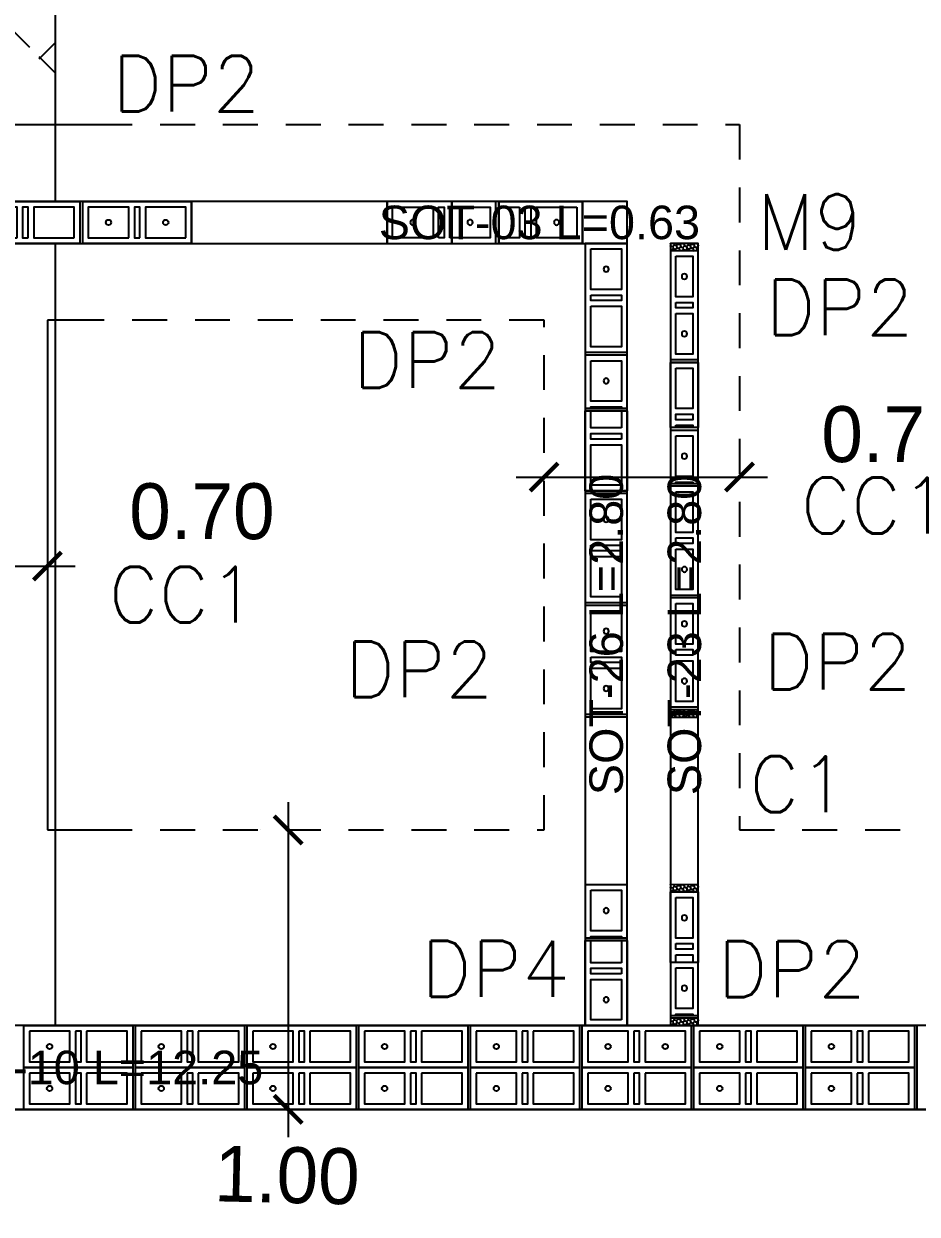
# Model space of a CAD drawing. Header units: metres. Extents: x -33.7 to 12.8, y -17.6 to 9.1.
# Drawn here: x -4.773 to -1.573, y -4.139 to 0.122 of the extents above; entities that cross this region are included whole.
import ezdxf
from ezdxf.enums import TextEntityAlignment as Align
from ezdxf.xclip import XClip

# ---------------------------------------------------------------- set-up
doc = ezdxf.new("R2010")
doc.units = ezdxf.units.M
doc.header["$XCLIPFRAME"] = 2
doc.linetypes.add('HIDDEN', pattern=[0.375, 0.25, -0.125])
for name, color, linetype in [('BLOCK251', 1, 'Continuous'), ('BLOKS 008', 8, 'Continuous'), ('CIMIENTO 004', 4, 'Continuous'), ('COTAS', 1, 'Continuous'), ('CUANT-MUROS-TEXTO', 7, 'Continuous'), ('hatch', 8, 'Continuous'), ('S-contrapiso 001', 1, 'Continuous'), ('S-cotas 001', 1, 'Continuous'), ('S-text 003', 3, 'Continuous'), ('SOT Muro de 10cm', 3, 'Continuous'), ('SOT Muro de 15cm', 1, 'Continuous'), ('SOT Muro de 15cm - Vano puerta', 2, 'Continuous'), ('SOT Muro de contencion de 30cm', 6, 'Continuous'), ('TEX5', 4, 'Continuous'), ('ZAPATA', 6, 'Continuous')]:
    doc.layers.add(name, color=color, linetype=linetype)
doc.styles.add('ROMANS', font='romans')
doc.styles.add('ROTULOS', font='GOTHIC.TTF')
doc.styles.get("Standard").update_dxf_attribs({"font": 'arial.ttf'})
doc.dimstyles.new('DIM_100_2', dxfattribs={"dimtxt": 0.2, "dimasz": 0.1, "dimexe": 0.1, "dimexo": 0.1, "dimgap": 0.15, "dimtad": 1, "dimtxsty": 'ROTULOS', "dimblk": 'ARCHTICK', "dimcen": 0.1, "dimdle": 0.1, "dimclrd": 256, "dimclre": 256, "dimclrt": 1, "dimaunit": 1, "dimadec": 3, "dimazin": 3, "dimtfac": 1, "dimtix": 1, "dimtmove": 2, "dimatfit": 0, "dimldrblk": 'FLECHA', "dimfxl": 0.25, "dimtvp": 1, "dimlwd": -1, "dimlwe": -1})

# ---------------------------------------------------------------- blocks, each defined once
blk = doc.blocks.new('*U122')
for points in [[(-0.075, 0.4), (0.075, 0.4), (0.075, 0.01), (-0.075, 0.01)], [(0.055, 0.38), (-0.055, 0.38), (-0.055, 0.235), (0.055, 0.235)], [(0.055, 0.215), (-0.055, 0.215), (-0.055, 0.195), (0.055, 0.195)], [(0.055, 0.175), (-0.055, 0.175), (-0.055, 0.03), (0.055, 0.03)]]:
    blk.add_lwpolyline(points, close=True)
at = {"color": 251}
blk.add_lwpolyline([(-0.075, 0), (0.075, 0)], dxfattribs=at)
at = {"color": 3}
blk.add_circle((0, 0.3075), 0.00953, dxfattribs=at)
blk = doc.blocks.new('*U123')
for points in [[(-0.075, 0.4), (0.075, 0.4), (0.075, 0.01), (-0.075, 0.01)], [(0.055, 0.38), (-0.055, 0.38), (-0.055, 0.235), (0.055, 0.235)], [(0.055, 0.215), (-0.055, 0.215), (-0.055, 0.195), (0.055, 0.195)], [(0.055, 0.175), (-0.055, 0.175), (-0.055, 0.03), (0.055, 0.03)]]:
    blk.add_lwpolyline(points, close=True)
at = {"color": 251}
blk.add_lwpolyline([(-0.075, 0), (0.075, 0)], dxfattribs=at)
at = {"color": 3}
blk.add_circle((0, 0.3075), 0.00953, dxfattribs=at)
blk = doc.blocks.new('*U124')
for points in [[(-0.075, 0.4), (0.075, 0.4), (0.075, 0.01), (-0.075, 0.01)], [(0.055, 0.38), (-0.055, 0.38), (-0.055, 0.235), (0.055, 0.235)], [(0.055, 0.215), (-0.055, 0.215), (-0.055, 0.195), (0.055, 0.195)], [(0.055, 0.175), (-0.055, 0.175), (-0.055, 0.03), (0.055, 0.03)]]:
    blk.add_lwpolyline(points, close=True)
at = {"color": 251}
blk.add_lwpolyline([(-0.075, 0), (0.075, 0)], dxfattribs=at)
at = {"color": 3}
blk.add_circle((0, 0.3075), 0.00953, dxfattribs=at)
blk = doc.blocks.new('*U125')
for points in [[(-0.075, 0.4), (0.075, 0.4), (0.075, 0.01), (-0.075, 0.01)], [(0.055, 0.38), (-0.055, 0.38), (-0.055, 0.235), (0.055, 0.235)], [(0.055, 0.215), (-0.055, 0.215), (-0.055, 0.195), (0.055, 0.195)], [(0.055, 0.175), (-0.055, 0.175), (-0.055, 0.03), (0.055, 0.03)]]:
    blk.add_lwpolyline(points, close=True)
at = {"color": 251}
blk.add_lwpolyline([(-0.075, 0), (0.075, 0)], dxfattribs=at)
at = {"color": 3}
blk.add_circle((0, 0.3075), 0.00953, dxfattribs=at)
blk = doc.blocks.new('*U126')
for points in [[(-0.075, 0.4), (0.075, 0.4), (0.075, 0.01), (-0.075, 0.01)], [(0.055, 0.38), (-0.055, 0.38), (-0.055, 0.235), (0.055, 0.235)], [(0.055, 0.215), (-0.055, 0.215), (-0.055, 0.195), (0.055, 0.195)], [(0.055, 0.175), (-0.055, 0.175), (-0.055, 0.03), (0.055, 0.03)]]:
    blk.add_lwpolyline(points, close=True)
at = {"color": 251}
blk.add_lwpolyline([(-0.075, 0), (0.075, 0)], dxfattribs=at)
at = {"color": 3}
blk.add_circle((0, 0.3075), 0.00953, dxfattribs=at)
blk = doc.blocks.new('*U127')
for points in [[(-0.075, 0.4), (0.075, 0.4), (0.075, 0.01), (-0.075, 0.01)], [(0.055, 0.38), (-0.055, 0.38), (-0.055, 0.235), (0.055, 0.235)], [(0.055, 0.215), (-0.055, 0.215), (-0.055, 0.195), (0.055, 0.195)], [(0.055, 0.175), (-0.055, 0.175), (-0.055, 0.03), (0.055, 0.03)]]:
    blk.add_lwpolyline(points, close=True)
at = {"color": 251}
blk.add_lwpolyline([(-0.075, 0), (0.075, 0)], dxfattribs=at)
at = {"color": 3}
blk.add_circle((0, 0.3075), 0.00953, dxfattribs=at)
blk = doc.blocks.new('*U128')
for points in [[(-0.075, 0.4), (0.075, 0.4), (0.075, 0.01), (-0.075, 0.01)], [(0.055, 0.38), (-0.055, 0.38), (-0.055, 0.235), (0.055, 0.235)], [(0.055, 0.215), (-0.055, 0.215), (-0.055, 0.195), (0.055, 0.195)], [(0.055, 0.175), (-0.055, 0.175), (-0.055, 0.03), (0.055, 0.03)]]:
    blk.add_lwpolyline(points, close=True)
at = {"color": 251}
blk.add_lwpolyline([(-0.075, 0), (0.075, 0)], dxfattribs=at)
at = {"color": 3}
blk.add_circle((0, 0.3075), 0.00953, dxfattribs=at)
blk = doc.blocks.new('*U129')
for points in [[(-0.075, 0.4), (0.075, 0.4), (0.075, 0.01), (-0.075, 0.01)], [(0.055, 0.38), (-0.055, 0.38), (-0.055, 0.235), (0.055, 0.235)], [(0.055, 0.215), (-0.055, 0.215), (-0.055, 0.195), (0.055, 0.195)], [(0.055, 0.175), (-0.055, 0.175), (-0.055, 0.03), (0.055, 0.03)]]:
    blk.add_lwpolyline(points, close=True)
at = {"color": 251}
blk.add_lwpolyline([(-0.075, 0), (0.075, 0)], dxfattribs=at)
at = {"color": 3}
blk.add_circle((0, 0.3075), 0.00953, dxfattribs=at)
blk = doc.blocks.new('*U153')
for points in [[(-0.075, 0.4), (0.075, 0.4), (0.075, 0.01), (-0.075, 0.01)], [(0.055, 0.38), (-0.055, 0.38), (-0.055, 0.235), (0.055, 0.235)], [(0.055, 0.215), (-0.055, 0.215), (-0.055, 0.195), (0.055, 0.195)], [(0.055, 0.175), (-0.055, 0.175), (-0.055, 0.03), (0.055, 0.03)]]:
    blk.add_lwpolyline(points, close=True)
at = {"color": 251}
blk.add_lwpolyline([(-0.075, 0), (0.075, 0)], dxfattribs=at)
at = {"color": 3}
for centre in [(0, 0.3075), (0, 0.1025)]:
    blk.add_circle(centre, 0.00953, dxfattribs=at)
blk = doc.blocks.new('*U146')
for points in [[(-0.075, 0.4), (0.075, 0.4), (0.075, 0.01), (-0.075, 0.01)], [(0.055, 0.38), (-0.055, 0.38), (-0.055, 0.235), (0.055, 0.235)], [(0.055, 0.215), (-0.055, 0.215), (-0.055, 0.195), (0.055, 0.195)], [(0.055, 0.175), (-0.055, 0.175), (-0.055, 0.03), (0.055, 0.03)]]:
    blk.add_lwpolyline(points, close=True)
at = {"color": 251}
blk.add_lwpolyline([(-0.075, 0), (0.075, 0)], dxfattribs=at)
at = {"color": 3}
for centre in [(0, 0.3075), (0, 0.1025)]:
    blk.add_circle(centre, 0.00953, dxfattribs=at)
blk = doc.blocks.new('*U147')
for points in [[(-0.075, 0.4), (0.075, 0.4), (0.075, 0.01), (-0.075, 0.01)], [(0.055, 0.38), (-0.055, 0.38), (-0.055, 0.235), (0.055, 0.235)], [(0.055, 0.215), (-0.055, 0.215), (-0.055, 0.195), (0.055, 0.195)], [(0.055, 0.175), (-0.055, 0.175), (-0.055, 0.03), (0.055, 0.03)]]:
    blk.add_lwpolyline(points, close=True)
at = {"color": 251}
blk.add_lwpolyline([(-0.075, 0), (0.075, 0)], dxfattribs=at)
at = {"color": 3}
blk.add_circle((0, 0.3075), 0.00953, dxfattribs=at)
blk = doc.blocks.new('*U148')
for points in [[(-0.075, 0.4), (0.075, 0.4), (0.075, 0.21), (-0.075, 0.21)], [(0.055, 0.38), (-0.055, 0.38), (-0.055, 0.235), (0.055, 0.235)]]:
    blk.add_lwpolyline(points, close=True)
blk.add_lwpolyline([(0.055, 0.21), (0.055, 0.215), (-0.055, 0.215), (-0.055, 0.21)])
at = {"color": 251}
blk.add_lwpolyline([(-0.075, 0.2), (0.075, 0.2)], dxfattribs=at)
at = {"color": 3}
blk.add_circle((0, 0.3075), 0.00953, dxfattribs=at)
blk = doc.blocks.new('*U149')
for points in [[(-0.075, 0.4), (0.075, 0.4), (0.075, 0.01), (-0.075, 0.01)], [(0.055, 0.38), (-0.055, 0.38), (-0.055, 0.235), (0.055, 0.235)], [(0.055, 0.215), (-0.055, 0.215), (-0.055, 0.195), (0.055, 0.195)], [(0.055, 0.175), (-0.055, 0.175), (-0.055, 0.03), (0.055, 0.03)]]:
    blk.add_lwpolyline(points, close=True)
at = {"color": 251}
blk.add_lwpolyline([(-0.075, 0), (0.075, 0)], dxfattribs=at)
at = {"color": 3}
blk.add_circle((0, 0.3075), 0.00953, dxfattribs=at)
blk = doc.blocks.new('*U150')
for points in [[(-0.075, 0.4), (0.075, 0.4), (0.075, 0.01), (-0.075, 0.01)], [(0.055, 0.38), (-0.055, 0.38), (-0.055, 0.235), (0.055, 0.235)], [(0.055, 0.215), (-0.055, 0.215), (-0.055, 0.195), (0.055, 0.195)], [(0.055, 0.175), (-0.055, 0.175), (-0.055, 0.03), (0.055, 0.03)]]:
    blk.add_lwpolyline(points, close=True)
blk = doc.blocks.new('*U151')
for points in [[(-0.075, 0.4), (0.075, 0.4), (0.075, 0.21), (-0.075, 0.21)], [(0.055, 0.38), (-0.055, 0.38), (-0.055, 0.235), (0.055, 0.235)]]:
    blk.add_lwpolyline(points, close=True)
blk.add_lwpolyline([(0.055, 0.21), (0.055, 0.215), (-0.055, 0.215), (-0.055, 0.21)])
at = {"color": 251}
blk.add_lwpolyline([(-0.075, 0.2), (0.075, 0.2)], dxfattribs=at)
at = {"color": 3}
blk.add_circle((0, 0.3075), 0.00953, dxfattribs=at)
blk = doc.blocks.new('*U152')
for points in [[(-0.075, 0.4), (0.075, 0.4), (0.075, 0.01), (-0.075, 0.01)], [(0.055, 0.38), (-0.055, 0.38), (-0.055, 0.235), (0.055, 0.235)], [(0.055, 0.215), (-0.055, 0.215), (-0.055, 0.195), (0.055, 0.195)], [(0.055, 0.175), (-0.055, 0.175), (-0.055, 0.03), (0.055, 0.03)]]:
    blk.add_lwpolyline(points, close=True)
at = {"color": 3}
blk.add_circle((0, 0.3075), 0.00953, dxfattribs=at)
blk = doc.blocks.new('*U154')
for points in [[(-0.075, 0.4), (0.075, 0.4), (0.075, 0.01), (-0.075, 0.01)], [(0.055, 0.38), (-0.055, 0.38), (-0.055, 0.235), (0.055, 0.235)], [(0.055, 0.215), (-0.055, 0.215), (-0.055, 0.195), (0.055, 0.195)], [(0.055, 0.175), (-0.055, 0.175), (-0.055, 0.03), (0.055, 0.03)]]:
    blk.add_lwpolyline(points, close=True)
at = {"color": 251}
blk.add_lwpolyline([(-0.075, 0), (0.075, 0)], dxfattribs=at)
at = {"color": 3}
for centre in [(0, 0.3075), (0, 0.1025)]:
    blk.add_circle(centre, 0.00953, dxfattribs=at)
blk = doc.blocks.new('*U155')
for points in [[(-0.075, 0.4), (0.075, 0.4), (0.075, 0.01), (-0.075, 0.01)], [(0.055, 0.38), (-0.055, 0.38), (-0.055, 0.235), (0.055, 0.235)], [(0.055, 0.215), (-0.055, 0.215), (-0.055, 0.195), (0.055, 0.195)], [(0.055, 0.175), (-0.055, 0.175), (-0.055, 0.03), (0.055, 0.03)]]:
    blk.add_lwpolyline(points, close=True)
at = {"color": 3}
blk.add_circle((0, 0.3075), 0.00953, dxfattribs=at)
blk = doc.blocks.new('*U136')
for points in [[(-0.075, 0.4), (0.075, 0.4), (0.075, 0.01), (-0.075, 0.01)], [(0.055, 0.38), (-0.055, 0.38), (-0.055, 0.235), (0.055, 0.235)], [(0.055, 0.215), (-0.055, 0.215), (-0.055, 0.195), (0.055, 0.195)], [(0.055, 0.175), (-0.055, 0.175), (-0.055, 0.03), (0.055, 0.03)]]:
    blk.add_lwpolyline(points, close=True)
at = {"color": 251}
blk.add_lwpolyline([(-0.075, 0), (0.075, 0)], dxfattribs=at)
at = {"color": 3}
for centre in [(0, 0.3075), (0, 0.1025)]:
    blk.add_circle(centre, 0.00953, dxfattribs=at)
blk = doc.blocks.new('*U156')
for points in [[(-0.075, 0.4), (0.075, 0.4), (0.075, 0.01), (-0.075, 0.01)], [(0.055, 0.38), (-0.055, 0.38), (-0.055, 0.235), (0.055, 0.235)], [(0.055, 0.215), (-0.055, 0.215), (-0.055, 0.195), (0.055, 0.195)], [(0.055, 0.175), (-0.055, 0.175), (-0.055, 0.03), (0.055, 0.03)]]:
    blk.add_lwpolyline(points, close=True)
at = {"color": 251}
blk.add_lwpolyline([(-0.075, 0), (0.075, 0)], dxfattribs=at)
at = {"color": 3}
blk.add_circle((0, 0.1025), 0.00953, dxfattribs=at)
blk = doc.blocks.new('*U378')
for points in [[(-0.05, 0.4), (0.05, 0.4), (0.05, 0.01), (-0.05, 0.01)], [(0.03, 0.38), (-0.03, 0.38), (-0.03, 0.235), (0.03, 0.235)], [(0.03, 0.215), (-0.03, 0.215), (-0.03, 0.195), (0.03, 0.195)], [(0.03, 0.175), (-0.03, 0.175), (-0.03, 0.03), (0.03, 0.03)]]:
    blk.add_lwpolyline(points, close=True)
at = {"color": 251}
blk.add_lwpolyline([(-0.05, 0), (0.05, 0)], dxfattribs=at)
at = {"color": 3}
for centre in [(0, 0.3075), (0, 0.1025)]:
    blk.add_circle(centre, 0.00953, dxfattribs=at)
blk = doc.blocks.new('*U380')
for points in [[(-0.05, 0.4), (0.05, 0.4), (0.05, 0.01), (-0.05, 0.01)], [(0.03, 0.38), (-0.03, 0.38), (-0.03, 0.235), (0.03, 0.235)], [(0.03, 0.215), (-0.03, 0.215), (-0.03, 0.195), (0.03, 0.195)], [(0.03, 0.175), (-0.03, 0.175), (-0.03, 0.03), (0.03, 0.03)]]:
    blk.add_lwpolyline(points, close=True)
at = {"color": 251}
blk.add_lwpolyline([(-0.05, 0), (0.05, 0)], dxfattribs=at)
at = {"color": 3}
for centre in [(0, 0.3075), (0, 0.1025)]:
    blk.add_circle(centre, 0.00953, dxfattribs=at)
blk = doc.blocks.new('*U381')
for points in [[(-0.05, 0.4), (0.05, 0.4), (0.05, 0.21), (-0.05, 0.21)], [(0.03, 0.38), (-0.03, 0.38), (-0.03, 0.235), (0.03, 0.235)]]:
    blk.add_lwpolyline(points, close=True)
blk.add_lwpolyline([(0.03, 0.21), (0.03, 0.215), (-0.03, 0.215), (-0.03, 0.21)])
at = {"color": 251}
blk.add_lwpolyline([(-0.05, 0.2), (0.05, 0.2)], dxfattribs=at)
at = {"color": 3}
blk.add_circle((0, 0.3075), 0.00953, dxfattribs=at)
blk = doc.blocks.new('*U382')
for points in [[(-0.05, 0.4), (0.05, 0.4), (0.05, 0.01), (-0.05, 0.01)], [(0.03, 0.38), (-0.03, 0.38), (-0.03, 0.235), (0.03, 0.235)], [(0.03, 0.215), (-0.03, 0.215), (-0.03, 0.195), (0.03, 0.195)], [(0.03, 0.175), (-0.03, 0.175), (-0.03, 0.03), (0.03, 0.03)]]:
    blk.add_lwpolyline(points, close=True)
at = {"color": 251}
blk.add_lwpolyline([(-0.05, 0), (0.05, 0)], dxfattribs=at)
at = {"color": 3}
for centre in [(0, 0.3075), (0, 0.1025)]:
    blk.add_circle(centre, 0.00953, dxfattribs=at)
blk = doc.blocks.new('*U383')
for points in [[(-0.05, 0.4), (0.05, 0.4), (0.05, 0.01), (-0.05, 0.01)], [(0.03, 0.38), (-0.03, 0.38), (-0.03, 0.235), (0.03, 0.235)], [(0.03, 0.215), (-0.03, 0.215), (-0.03, 0.195), (0.03, 0.195)], [(0.03, 0.175), (-0.03, 0.175), (-0.03, 0.03), (0.03, 0.03)]]:
    blk.add_lwpolyline(points, close=True)
at = {"color": 251}
blk.add_lwpolyline([(-0.05, 0), (0.05, 0)], dxfattribs=at)
at = {"color": 3}
blk.add_circle((0, 0.1025), 0.00953, dxfattribs=at)
blk = doc.blocks.new('*U384')
for points in [[(-0.05, 0.4), (0.05, 0.4), (0.05, 0.21), (-0.05, 0.21)], [(0.03, 0.38), (-0.03, 0.38), (-0.03, 0.235), (0.03, 0.235)]]:
    blk.add_lwpolyline(points, close=True)
blk.add_lwpolyline([(0.03, 0.21), (0.03, 0.215), (-0.03, 0.215), (-0.03, 0.21)])
at = {"color": 251}
blk.add_lwpolyline([(-0.05, 0.2), (0.05, 0.2)], dxfattribs=at)
at = {"color": 3}
blk.add_circle((0, 0.3075), 0.00953, dxfattribs=at)
blk = doc.blocks.new('*U385')
for points in [[(-0.05, 0.4), (0.05, 0.4), (0.05, 0.01), (-0.05, 0.01)], [(0.03, 0.38), (-0.03, 0.38), (-0.03, 0.235), (0.03, 0.235)], [(0.03, 0.38), (-0.03, 0.38), (-0.03, 0.235), (0.03, 0.235)], [(0.03, 0.215), (-0.03, 0.215), (-0.03, 0.195), (0.03, 0.195)], [(0.03, 0.175), (-0.03, 0.175), (-0.03, 0.03), (0.03, 0.03)]]:
    blk.add_lwpolyline(points, close=True)
blk.add_lwpolyline([(0.03, 0.21), (0.03, 0.215), (-0.03, 0.215), (-0.03, 0.21)])
at = {"color": 251}
blk.add_lwpolyline([(-0.05, 0), (0.05, 0)], dxfattribs=at)
blk = doc.blocks.new('_ArchTick')
at = {"color": 0, "linetype": 'ByBlock', "lineweight": -2, "const_width": 0.15}
blk.add_lwpolyline([(-0.5, -0.5), (0.5, 0.5)], dxfattribs=at)
blk = doc.blocks.new('*D421')
at = {"layer": 'COTAS', "transparency": 16777216}
for p, q in [((-5.4882, -1.819), (-4.5882, -1.819)), ((-5.3882, -1.919), (-5.3882, -1.919)), ((-4.6882, -1.919), (-4.6882, -1.919))]:
    blk.add_line(p, q, dxfattribs=at)
at = {"layer": 'Defpoints', "color": 0, "transparency": 16777216}
for p in [(-5.3882, -1.819), (-4.6882, -1.819), (-4.6882, -1.819)]:
    blk.add_point(p, dxfattribs=at)
at = {"layer": 'COTAS', "linetype": 'ByBlock', "transparency": 16777216, "xscale": 0.1, "yscale": 0.1, "zscale": 0.1, "rotation": 180}
blk.add_blockref('_ArchTick', (-5.3882, -1.819), dxfattribs=at)
at = {"layer": 'COTAS', "linetype": 'ByBlock', "transparency": 16777216, "xscale": 0.1, "yscale": 0.1, "zscale": 0.1}
blk.add_blockref('_ArchTick', (-4.6882, -1.819), dxfattribs=at)
at = {"layer": 'COTAS', "color": 1, "transparency": 16777216, "insert": (-4.1347, -1.6239), "char_height": 0.2, "attachment_point": 5, "style": 'ROTULOS'}
blk.add_mtext('\\A1;0.70', dxfattribs=at)
blk = doc.blocks.new('FLECHA')
h = blk.add_hatch(color=256)
edge = h.paths.add_edge_path()
edge.add_line((-0.76, -0.716), (-0.346, 0))
edge.add_line((-0.346, 0), (-0.76, 0.716))
edge.add_arc((-0.63, 0.791), 0.15, 30, 210, ccw=False)
edge.add_line((-0.5, 0.866), (0, 0))
edge.add_line((0, 0), (-0.5, -0.866))
edge.add_arc((-0.63, -0.791), 0.15, 150, 330, ccw=False)
blk.add_line((-0.346, 0), (-1.83, 0))
blk.add_lwpolyline([(-0.76, -0.716), (-0.346, 0), (-0.76, 0.716, -1), (-0.5, 0.866), (0, 0), (-0.5, -0.866, -1)], format="xyb", close=True)
blk = doc.blocks.new('*D422')
at = {"layer": 'COTAS', "transparency": 16777216}
for p, q in [((-3.0093, -1.5003), (-2.1093, -1.5003)), ((-2.9093, -1.6003), (-2.9093, -1.6003)), ((-2.2093, -1.6003), (-2.2093, -1.6003))]:
    blk.add_line(p, q, dxfattribs=at)
at = {"layer": 'Defpoints', "color": 0, "transparency": 16777216}
for p in [(-2.9093, -1.5003), (-2.2093, -1.5003), (-2.2093, -1.5003)]:
    blk.add_point(p, dxfattribs=at)
at = {"layer": 'COTAS', "linetype": 'ByBlock', "transparency": 16777216, "xscale": 0.1, "yscale": 0.1, "zscale": 0.1, "rotation": 180}
blk.add_blockref('_ArchTick', (-2.9093, -1.5003), dxfattribs=at)
at = {"layer": 'COTAS', "linetype": 'ByBlock', "transparency": 16777216, "xscale": 0.1, "yscale": 0.1, "zscale": 0.1}
blk.add_blockref('_ArchTick', (-2.2093, -1.5003), dxfattribs=at)
at = {"layer": 'COTAS', "color": 1, "transparency": 16777216, "insert": (-1.6558, -1.3481), "char_height": 0.2, "attachment_point": 5, "style": 'ROTULOS'}
blk.add_mtext('\\A1;0.70', dxfattribs=at)
blk = doc.blocks.new('*D431')
at = {"layer": 'Defpoints', "color": 0, "transparency": 16777216}
for p in [(-3.826, -2.7636), (-3.826, -3.7636), (-3.826, -3.7636)]:
    blk.add_point(p, dxfattribs=at)
at = {"layer": 'S-cotas 001', "transparency": 16777216}
for p, q in [((-3.826, -2.6636), (-3.826, -3.8636)), ((-3.926, -2.7636), (-3.926, -2.7636)), ((-3.926, -3.7636), (-3.926, -3.7636))]:
    blk.add_line(p, q, dxfattribs=at)
at = {"layer": 'S-cotas 001', "linetype": 'ByBlock', "transparency": 16777216, "xscale": 0.1, "yscale": 0.1, "zscale": 0.1}
for p, rotation in [((-3.826, -2.7636), 90), ((-3.826, -3.7636), 270)]:
    blk.add_blockref('_ArchTick', p, dxfattribs=dict(at, rotation=rotation))
at = {"layer": 'S-cotas 001', "color": 1, "transparency": 16777216, "insert": (-3.8299, -3.9999), "char_height": 0.2, "attachment_point": 5, "rotation": 358.7095, "style": 'ROTULOS'}
blk.add_mtext('\\A1;1.00', dxfattribs=at)
blk = doc.blocks.new('*D447')
at = {"layer": 'COTAS', "transparency": 16777216}
for p, q in [((-5.7144, 3.4291), (-5.7144, 0.6148)), ((-4.7593, 3.3291), (-5.8144, 3.3291)), ((-5.7144, -3.8636), (-5.7144, -0.1878)), ((-4.7593, -3.7636), (-5.8144, -3.7636))]:
    blk.add_line(p, q, dxfattribs=at)
at = {"layer": 'Defpoints', "color": 0, "transparency": 16777216}
for p in [(-4.6593, 3.3291), (-5.7144, -3.7636), (-4.6593, -3.7636)]:
    blk.add_point(p, dxfattribs=at)
at = {"layer": 'COTAS', "linetype": 'ByBlock', "transparency": 16777216, "xscale": 0.1, "yscale": 0.1, "zscale": 0.1}
for p, rotation in [((-5.7144, 3.3291), 90), ((-5.7144, -3.7636), 270)]:
    blk.add_blockref('_ArchTick', p, dxfattribs=dict(at, rotation=rotation))
at = {"layer": 'COTAS', "color": 1, "transparency": 16777216, "insert": (-5.8487, 0.2135), "char_height": 0.2, "attachment_point": 5, "rotation": 90, "style": 'ROTULOS'}
blk.add_mtext('\\A1;7.09', dxfattribs=at)

msp = doc.modelspace()

# ---------------------------------------------------------------- hatches: boundary and pattern name
at = {"layer": 'hatch'}
h = msp.add_hatch(dxfattribs=at)
h.set_pattern_fill('HONEY', color=256, scale=0.0025, angle=283.8615)
h.set_pattern_definition([(283.86149112, (-3981.4594786, 2290.604415), (0.009526334386, -0.009912652092), [0.0079375, -0.015875]), (43.86149112, (-3981.4594786, 2290.604415), (0.003821441338, 0.013206373629), [0.0079375, -0.015875]), (343.86149112, (-3981.4594786, 2290.604415), (0.013347775724, 0.003293721537), [-0.015875, 0.0079375])])
h.paths.add_polyline_path([(-2.3568, -0.6637), (-2.4569, -0.6636), (-2.4568, -0.6898), (-2.3568, -0.6899)])
h = msp.add_hatch(dxfattribs=at)
h.set_pattern_fill('HONEY', color=256, scale=0.0025, angle=283.8615)
h.set_pattern_definition([(283.86149112, (-3981.459407, 2288.935019), (0.009526334386, -0.009912652092), [0.0079375, -0.015875]), (43.86149112, (-3981.459407, 2288.935019), (0.003821441338, 0.013206373629), [0.0079375, -0.015875]), (343.86149112, (-3981.459407, 2288.935019), (0.013347775724, 0.003293721537), [-0.015875, 0.0079375])])
h.paths.add_polyline_path([(-2.3567, -2.3331), (-2.4568, -2.333), (-2.4567, -2.3592), (-2.3568, -2.3593)])
h = msp.add_hatch(dxfattribs=at)
h.set_pattern_fill('HONEY', color=256, scale=0.0025, angle=283.8615)
h.set_pattern_definition([(283.86149112, (-3981.459407, 2288.3086966), (0.009526334386, -0.009912652092), [0.0079375, -0.015875]), (43.86149112, (-3981.459407, 2288.3086966), (0.003821441338, 0.013206373629), [0.0079375, -0.015875]), (343.86149112, (-3981.459407, 2288.3086966), (0.013347775724, 0.003293721537), [-0.015875, 0.0079375])])
h.paths.add_polyline_path([(-2.3567, -2.9595), (-2.4568, -2.9593), (-2.4567, -2.9855), (-2.3568, -2.9856)])
h = msp.add_hatch(dxfattribs=at)
h.set_pattern_fill('HONEY', color=256, scale=0.0025, angle=283.8615)
h.set_pattern_definition([(283.86149112, (-3981.459452, 2287.830759), (0.009526334386, -0.009912652092), [0.0079375, -0.015875]), (43.86149112, (-3981.459452, 2287.830759), (0.003821441338, 0.013206373629), [0.0079375, -0.015875]), (343.86149112, (-3981.459452, 2287.830759), (0.013347775724, 0.003293721537), [-0.015875, 0.0079375])])
h.paths.add_polyline_path([(-2.3568, -3.4374), (-2.4568, -3.4372), (-2.4568, -3.4634), (-2.3568, -3.4636)])
at = {"layer": 'S-contrapiso 001'}
h = msp.add_hatch(dxfattribs=at)
h.set_pattern_fill('ANSI38', color=256, scale=0.15)
h.paths.add_polyline_path([(-4.6593, 0.8334), (-8.386, 0.8334), (-8.386, -0.2387), (-4.6593, -0.2387)])
h.paths.add_polyline_path([(-5.3507, 0.0369), (-4.7173, 0.0369), (-4.7173, -0.2631), (-5.3507, -0.2631)])
h.paths.add_polyline_path([(-8.1834, 0.8535), (-7.731, 0.8535), (-7.731, 0.5535), (-8.1834, 0.5535)])
h.paths.add_polyline_path([(-9.586, 0.8334), (-9.586, -0.2387), (-8.386, -0.2387), (-8.386, 0.8334)])
h.paths.add_polyline_path([(-8.386, 6.3702), (-8.386, 1.5334), (-4.6593, 1.5334), (-4.6593, 3.3291), (-2.586, 3.3291), (-2.586, 6.3702)])
h.paths.add_polyline_path([(-11.086, 6.3702), (-11.086, 2.9834), (-9.586, 2.9834), (-9.586, 1.5334), (-8.386, 1.5334), (-8.386, 6.3702)])
h.paths.add_polyline_path([(-9.5393, 1.8241), (-8.9155, 1.8241), (-8.9155, 1.5241), (-9.5393, 1.5241)])
h.paths.add_polyline_path([(-8.386, 6.3702), (-8.386, 7.7363), (-8.8848, 7.7363), (-9.2848, 7.7363), (-9.6848, 7.7363), (-10.0848, 7.7363), (-10.4848, 7.7363), (-10.611, 7.7363), (-10.8848, 7.7362), (-11.086, 7.7362), (-11.086, 6.3702)])
h.paths.add_polyline_path([(-3.182, 7.8863), (-3.182, 7.8663), (-3.182, 7.8364), (-3.182, 7.7563), (-3.182, 7.7363), (-3.372, 7.7363), (-3.372, 7.8364), (-3.7597, 7.8364), (-3.7597, 7.7363), (-3.986, 7.7363), (-3.986, 6.7363), (-4.686, 6.7363), (-4.686, 7.7363), (-4.9222, 7.7363), (-5.1122, 7.7363), (-5.3598, 7.7363), (-5.7598, 7.7363), (-6.1598, 7.7363), (-6.5598, 7.7363), (-6.9598, 7.7363), (-7.3598, 7.7363), (-7.586, 7.7362), (-7.586, 6.7363), (-8.286, 6.7363), (-8.286, 7.7363), (-8.386, 7.7363), (-8.386, 6.3702), (-2.586, 6.3702), (-2.586, 6.7363), (-2.936, 6.7363), (-2.936, 7.7363), (-3.172, 7.7363), (-3.172, 7.8364), (-3.172, 7.8863)], is_closed=False)
h.paths.add_polyline_path([(-2.586, 3.3291), (1.439, 3.3291), (1.439, 4.9451), (-2.011, 4.9451), (-2.011, 6.3702), (-2.586, 6.3702)])
h.paths.add_polyline_path([(-2.011, 7.7363), (-2.236, 7.7363), (-2.236, 6.7363), (-2.586, 6.7363), (-2.586, 6.3702), (-2.011, 6.3702)])
h.paths.add_polyline_path([(4.6574, 4.9302), (3.9462, 5.2268), (4.0571, 5.4926), (2.139, 6.2926), (2.139, 1.5084), (3.2303, 1.5084)])
h.paths.add_polyline_path([(10.1144, 2.8169), (9.7724, 2.9595), (9.9071, 3.2826), (6.4461, 4.726), (6.2536, 4.2645), (5.3035, 4.6608), (3.9158, 1.3334), (9.4957, 1.3334), (9.7777, 2.0095)])
h.paths.add_polyline_path([(8.7205, 1.6505), (9.3407, 1.3935), (9.1876, 1.024), (8.5673, 1.281)])
h.paths.add_polyline_path([(9.4957, 1.3334), (3.9158, 1.3334), (3.6968, 0.8084), (2.139, 0.8084), (2.139, -2.6637), (7.8287, -2.6637)])
h.paths.add_polyline_path([(7.0302, -2.4025), (7.6504, -2.6595), (7.4973, -3.029), (6.877, -2.772)])
h.paths.add_polyline_path([(8.6568, 1.3446), (9.1961, 1.0926), (9.0691, 0.8208), (8.5298, 1.0728)])
h.paths.add_polyline_path([(7.453, -3.5646), (7.8287, -2.6637), (2.139, -2.6637), (2.139, -3.1747), (3.0741, -3.5646)])
h.paths.add_polyline_path([(3.0741, -3.5646), (6.4622, -4.9777), (6.5969, -4.6546), (6.9389, -4.7973), (7.453, -3.5646)])
h.paths.add_polyline_path([(-5.3882, -2.6637), (-5.3882, -0.9387), (-8.0538, -0.9387), (-8.0538, -2.6637)])
h.paths.add_polyline_path([(-6.0368, -2.5157), (-5.5845, -2.5157), (-5.5845, -2.8157), (-6.0368, -2.8157)])
h.paths.add_polyline_path([(-11.386, -3.8953), (-11.386, -2.6637), (-11.386, -0.3166), (-12.886, -0.3166), (-12.886, 0.5401), (-15.8572, -0.7944), (-17.5814, -3.3881), (-14.0719, -5.7717), (-13.5557, -4.9952), (-12.557, -5.6591)])
h.paths.add_polyline_path([(-15.8572, -0.7944), (-17.6054, -1.5796), (-17.4593, -1.6767), (-18.2811, -2.9129), (-17.5814, -3.3881)])
h.paths.add_polyline_path([(-12.886, 1.3334), (-12.886, 2.4194), (-15.3829, 4.7202), (-17.9279, 4.7202), (-20.7334, 0.4997), (-17.9006, -1.3833), (-15.5456, -0.3256), (-14.4428, 1.3334)])
h.paths.add_polyline_path([(-11.786, 2.9834), (-12.886, 2.9834), (-12.886, 2.8274), (-15.36, 5.107), (-15.36, 5.5139), (-11.786, 5.5139), (-11.786, 2.9834)])
h.paths.add_polyline_path([(-23.2556, 0.1331), (-23.1743, 0.079), (-22.2323, 1.4961), (-20.9832, 0.6658), (-18.2881, 4.7202), (-18.66, 4.7202), (-18.66, 7.0363)])
h.paths.add_polyline_path([(-15.36, 7.0363), (-15.36, 6.3702), (-11.786, 6.3702), (-11.786, 7.0363)])
h.paths.add_polyline_path([(-14.9493, 6.5059), (-14.4969, 6.5059), (-14.4969, 6.2059), (-14.9493, 6.2059)])
h.paths.add_polyline_path([(-13.402, 7.054), (-12.7307, 7.0389), (-12.7397, 6.639), (-13.411, 6.6541)])
h.paths.add_polyline_path([(-11.736, 6.2139), (-11.736, 6.3702), (-15.36, 6.3702), (-15.36, 6.2139)])
h.paths.add_polyline_path([(-22.706, -7.3169), (-22.4748, -6.3262), (-20.6318, -6.7465), (-19.9949, -3.9537), (-22.5603, -2.2485), (-24.2496, -4.7898), (-23.3334, -5.3988), (-24.0254, -6.4398)])
h.paths.add_polyline_path([(-25.7636, -7.053), (-25.6242, -7.0875), (-25.9129, -8.2523), (-23.5743, -8.8319), (-23.4877, -8.4824), (-23.4397, -8.2471), (-23.8182, -8.1533), (-24.2016, -8.0582), (-24.5899, -7.962), (-24.9781, -7.8658), (-25.3664, -7.7696), (-25.7449, -7.6757), (-25.7088, -7.5301), (-25.3206, -7.6264), (-24.9323, -7.7226), (-24.5441, -7.8188), (-24.1558, -7.9151), (-23.7821, -8.0077), (-23.3939, -8.1039), (-23.2483, -8.14), (-23.3445, -8.5282), (-23.4287, -8.868), (-23.0877, -8.9525), (-22.706, -7.3169), (-24.0254, -6.4398), (-24.7173, -7.4808), (-25.6392, -6.868)])
h.paths.add_polyline_path([(-19.3284, -9.3819), (-18.7609, -9.7591), (-16.3508, -6.1334), (-13.937, -7.7379), (-13.7738, -7.492), (-14.7736, -6.8274), (-14.238, -6.0216), (-17.7475, -3.638), (-19.9216, -6.9085), (-18.797, -7.165)])
h.paths.add_polyline_path([(-19.7546, -10.8089), (-19.5492, -10.945), (-18.927, -10.009), (-19.4029, -9.6926), (-19.6751, -10.8286)])
h.paths.add_polyline_path([(-18.6973, -16.0499), (-18.2664, -14.311), (-20.7079, -12.6881), (-19.7152, -11.1948), (-20.6224, -10.5938), (-20.8884, -10.5278), (-21.2767, -10.4316), (-21.6649, -10.3354), (-22.0532, -10.2391), (-22.124, -10.2216), (-24.9656, -14.4963)])
h.paths.add_polyline_path([(-24.9656, -14.4963), (-22.124, -10.2216), (-22.4414, -10.1429), (-22.8297, -10.0467), (-23.218, -9.9505), (-23.6062, -9.8542), (-23.9945, -9.758), (-24.3827, -9.6618), (-24.771, -9.5655), (-25.1592, -9.4693), (-25.5475, -9.3731), (-25.9357, -9.2769), (-26.1534, -9.2229), (-26.324, -9.1806), (-26.7122, -9.0844), (-27.1005, -8.9882), (-27.2036, -8.9626), (-30.0452, -13.2373), (-25.6764, -14.3201)])
h.paths.add_polyline_path([(-22.1972, -9.4099), (-21.5063, -9.5712), (-21.5972, -9.9607), (-22.2881, -9.7994)])
h.paths.add_polyline_path([(-27.2036, -8.9626), (-27.4887, -8.8919), (-27.877, -8.7957), (-28.2652, -8.6995), (-28.2888, -8.6936), (-28.6535, -8.6032), (-29.032, -8.5094), (-29.1026, -8.4919), (-31.9442, -12.7666), (-30.0452, -13.2373)])
h.paths.add_polyline_path([(-29.6289, -8.3615), (-29.6974, -8.3445), (-29.733, -8.3357), (-30.0423, -8.259), (-33.4182, -12.4013), (-31.9442, -12.7666), (-29.1026, -8.4919), (-29.2503, -8.4553)])
h.paths.add_polyline_path([(-27.3143, -6.1019), (-26.9261, -6.1982), (-26.5378, -6.2944), (-26.4809, -6.3085), (-26.7993, -6.0969), (-26.1073, -5.0559), (-26.5251, -4.7781), (-27.3934, -6.0824), (-27.3241, -6.0995)], is_closed=False)
h.paths.add_polyline_path([(-26.1838, -6.5367), (-26.1924, -6.5713), (-26.338, -6.5352), (-26.3294, -6.5006), (-26.5836, -6.4376), (-26.9719, -6.3414), (-27.3601, -6.2451), (-27.4817, -6.215), (-27.7172, -6.5687), (-26.0735, -6.9761), (-25.889, -6.702), (-26.1102, -6.5549)])
h.paths.add_polyline_path([(-27.7888, -6.6763), (-28.4237, -7.6299), (-28.0482, -7.723)])
h.paths.add_polyline_path([(-23.1743, 0.079), (-23.2556, 0.1331), (-26.5251, -4.7781), (-26.1073, -5.0559), (-25.4153, -4.0149), (-24.4994, -4.6237), (-22.8101, -2.0824), (-24.0592, -1.2521)])
h.paths.add_polyline_path([(-14.4428, 1.3334), (-15.5456, -0.3256), (-12.886, 0.8689), (-12.886, 1.3334)])
h.paths.add_polyline_path([(-11.0382, -0.4636), (-11.0382, -0.3166), (-11.386, -0.3166), (-11.386, -2.6637), (-11.3538, -2.6637), (-11.3538, -0.4636)])
h.paths.add_polyline_path([(-19.9216, -6.9085), (-17.7475, -3.638), (-18.4471, -3.1628), (-19.2861, -4.4249), (-19.7277, -4.1314), (-20.3393, -6.8132)])
h.paths.add_polyline_path([(2.1518, -2.8988), (2.7756, -2.8988), (2.7756, -3.1988), (2.1518, -3.1988)])
h.paths.add_polyline_path([(-20.7446, -3.7304), (-20.0476, -3.8632), (-20.1225, -4.2561), (-20.8195, -4.1233)])
h.paths.add_polyline_path([(-25.755, -7.6631), (-25.1515, -7.8209), (-25.2273, -8.1111), (-25.8309, -7.9534)])
h.paths.add_polyline_path([(-19.2987, -9.1554), (-19.0535, -8.8097), (-18.8088, -8.9833), (-19.054, -9.329)])
h.paths.add_polyline_path([(-20.9886, -10.5251), (-20.5588, -10.6317), (-20.631, -10.9229), (-21.0608, -10.8163)])
h.paths.add_polyline_path([(-25.441, -14.4093), (-25.2795, -13.7576), (-24.8912, -13.8538), (-25.0527, -14.5055)])
h.paths.add_polyline_path([(-25.6505, -14.3528), (-25.5225, -13.7715), (-25.2295, -13.8361), (-25.3575, -14.4174)])
h.paths.add_polyline_path([(-19.8576, -6.0936), (-19.4643, -5.503), (-19.1314, -5.7247), (-19.5246, -6.3153)])
h.paths.add_polyline_path([(-2.011, 6.6254), (-2.0963, 6.6254), (-2.0963, 6.9254), (-2.011, 6.9254)], flags=16)
h.paths.add_polyline_path([(-2.011, 6.8147), (-2.1595, 6.8147), (-2.1595, 7.2147), (-2.011, 7.2147)], flags=16)
h.paths.add_polyline_path([(-7.1504, 0.8049), (-6.441, 0.789), (-6.45, 0.3891), (-7.1594, 0.4051)], flags=16)
h.paths.add_polyline_path([(-7.1232, 0.4867), (-6.547, 0.4867), (-6.547, 0.1867), (-7.1232, 0.1867)], flags=16)
h.paths.add_polyline_path([(-6.0487, -0.1365), (-6.0487, 0.5635), (-5.6487, 0.5635), (-5.6487, -0.1365)], flags=16)
h.paths.add_polyline_path([(-11.0246, 6.0206), (-10.3913, 6.0206), (-10.3913, 5.7206), (-11.0246, 5.7206)], flags=16)
h.paths.add_polyline_path([(-10.7401, 4.2263), (-10.1639, 4.2263), (-10.1639, 3.9263), (-10.7401, 3.9263)], flags=16)
h.paths.add_polyline_path([(-10.8373, 4.5734), (-10.1277, 4.5734), (-10.1277, 4.1734), (-10.8373, 4.1734)], flags=16)
h.paths.add_polyline_path([(-8.9728, 6.9005), (-8.9728, 7.572), (-8.5728, 7.572), (-8.5728, 6.9005)], flags=16)
h.paths.add_polyline_path([(-10.0971, 7.638), (-9.4258, 7.6229), (-9.4348, 7.223), (-10.1061, 7.2381)], flags=16)
h.paths.add_polyline_path([(-10.0218, 7.3154), (-9.4265, 7.3154), (-9.4265, 7.0154), (-10.0218, 7.0154)], flags=16)
h.paths.add_polyline_path([(-10.8373, 7.0355), (-10.1277, 7.0355), (-10.1277, 6.6355), (-10.8373, 6.6355)], flags=16)
h.paths.add_polyline_path([(-10.7401, 6.6884), (-10.1639, 6.6884), (-10.1639, 6.3884), (-10.7401, 6.3884)], flags=16)
h.paths.add_polyline_path([(-5.3728, 6.9005), (-5.3728, 7.572), (-4.9728, 7.572), (-4.9728, 6.9005)], flags=16)
h.paths.add_polyline_path([(-6.3245, 7.3651), (-5.7292, 7.3651), (-5.7292, 7.0651), (-6.3245, 7.0651)], flags=16)
h.paths.add_polyline_path([(-6.3998, 7.638), (-5.7285, 7.6229), (-5.7375, 7.223), (-6.4088, 7.2381)], flags=16)
h.paths.add_polyline_path([(-3.7873, 7.2147), (-3.0777, 7.2147), (-3.0777, 6.8147), (-3.7873, 6.8147)], flags=16)
h.paths.add_polyline_path([(-7.2901, 6.8676), (-6.7139, 6.8676), (-6.7139, 6.5676), (-7.2901, 6.5676)], flags=16)
h.paths.add_polyline_path([(-7.3873, 7.2147), (-6.6777, 7.2147), (-6.6777, 6.8147), (-7.3873, 6.8147)], flags=16)
h.paths.add_polyline_path([(-1.8399, 4.034), (-1.1304, 4.034), (-1.1304, 3.634), (-1.8399, 3.634)], flags=16)
h.paths.add_polyline_path([(0.4157, 4.2451), (0.9919, 4.2451), (0.9919, 3.9451), (0.4157, 3.9451)], flags=16)
h.paths.add_polyline_path([(0.3231, 4.5921), (1.0326, 4.5921), (1.0326, 4.1921), (0.3231, 4.1921)], flags=16)
h.paths.add_polyline_path([(3.3137, 4.5875), (3.9633, 4.302), (3.8023, 3.9358), (3.1528, 4.2213)], flags=16)
h.paths.add_polyline_path([(3.2297, 4.2453), (3.7572, 4.0135), (3.6365, 3.7389), (3.109, 3.9707)], flags=16)
h.paths.add_polyline_path([(2.1466, -0.3731), (2.7704, -0.3731), (2.7704, -0.6731), (2.1466, -0.6731)], flags=16)
h.paths.add_polyline_path([(3.1299, 0.6767), (3.7728, 0.6767), (3.7728, 0.3767), (3.1299, 0.3767)], flags=16)
h.paths.add_polyline_path([(6.9665, -2.7084), (7.5058, -2.9604), (7.3788, -3.2322), (6.8395, -2.9801)], flags=16)
h.paths.add_polyline_path([(-7.9718, -0.9672), (-7.2625, -0.9832), (-7.2715, -1.3831), (-7.9809, -1.3671)], flags=16)
h.paths.add_polyline_path([(-7.9447, -1.2855), (-7.3685, -1.2855), (-7.3685, -1.5855), (-7.9447, -1.5855)], flags=16)
h.paths.add_polyline_path([(-16.0534, -4.1835), (-15.8082, -3.8378), (-15.5635, -4.0114), (-15.8087, -4.3571)], flags=16)
h.paths.add_polyline_path([(-15.882, -4.4089), (-15.4893, -3.818), (-15.1561, -4.0394), (-15.5489, -4.6303)], flags=16)
h.paths.add_polyline_path([(-15.4944, -0.66), (-15.1916, -1.3017), (-15.5533, -1.4724), (-15.8562, -0.8307)], flags=16)
h.paths.add_polyline_path([(-15.1916, -0.7068), (-14.9795, -1.0737), (-15.2392, -1.2238), (-15.4513, -0.8569)], flags=16)
h.paths.add_polyline_path([(-12.4951, -4.0567), (-11.9374, -4.4306), (-12.1602, -4.7628), (-12.7178, -4.3889)], flags=16)
h.paths.add_polyline_path([(-12.6176, -4.3441), (-12.1384, -4.6972), (-12.3163, -4.9387), (-12.7955, -4.5856)], flags=16)
h.paths.add_polyline_path([(-18.1856, -2.8372), (-17.7928, -2.2463), (-17.4597, -2.4677), (-17.8524, -3.0586)], flags=16)
h.paths.add_polyline_path([(-19.6813, 0.7981), (-19.0904, 0.4053), (-19.3118, 0.0722), (-19.9027, 0.465)], flags=16)
h.paths.add_polyline_path([(-15.0925, 3.5852), (-14.7506, 3.8357), (-14.5733, 3.5937), (-14.9152, 3.3432)], flags=16)
h.paths.add_polyline_path([(-19.1626, 2.6531), (-18.5717, 2.2604), (-18.7931, 1.9272), (-19.384, 2.32)], flags=16)
h.paths.add_polyline_path([(-18.8699, 2.7271), (-18.5287, 2.4757), (-18.7067, 2.2342), (-19.0479, 2.4856)], flags=16)
h.paths.add_polyline_path([(-15.0544, 3.2966), (-14.5142, 3.7567), (-14.2549, 3.4521), (-14.795, 2.9921)], flags=16)
h.paths.add_polyline_path([(-15.3473, 5.5061), (-14.7235, 5.5061), (-14.7235, 5.2061), (-15.3473, 5.2061)], flags=16)
h.paths.add_polyline_path([(-13.6656, 5.4855), (-12.9562, 5.4695), (-12.9653, 5.0696), (-13.6746, 5.0856)], flags=16)
h.paths.add_polyline_path([(-13.6384, 5.1672), (-13.0622, 5.1672), (-13.0622, 4.8672), (-13.6384, 4.8672)], flags=16)
h.paths.add_polyline_path([(-20.9408, 3.2934), (-20.4616, 2.9403), (-20.6396, 2.6988), (-21.1188, 3.0519)], flags=16)
h.paths.add_polyline_path([(-20.8113, 3.603), (-20.2521, 3.2313), (-20.4736, 2.8982), (-21.0327, 3.2699)], flags=16)
h.paths.add_polyline_path([(-13.3383, 6.7373), (-12.7431, 6.7373), (-12.7431, 6.4373), (-13.3383, 6.4373)], flags=16)
h.paths.add_polyline_path([(-20.6692, -4.0667), (-20.2504, -4.1315), (-20.2962, -4.4279), (-20.7151, -4.3632)], flags=16)
h.paths.add_polyline_path([(-22.9334, -3.0194), (-22.3425, -3.4122), (-22.5639, -3.7453), (-23.1548, -3.3525)], flags=16)
h.paths.add_polyline_path([(-22.6407, -2.9454), (-22.2996, -3.1968), (-22.4775, -3.4384), (-22.8187, -3.187)], flags=16)
h.paths.add_polyline_path([(-23.6003, -7.6928), (-22.9968, -7.8506), (-23.0727, -8.1408), (-23.6762, -7.983)], flags=16)
h.paths.add_polyline_path([(-19.1273, -9.3808), (-18.7346, -8.7899), (-18.4014, -9.0114), (-18.7942, -9.6023)], flags=16)
h.paths.add_polyline_path([(-19.2282, -15.1266), (-18.6685, -15.3293), (-18.7707, -15.6113), (-19.3304, -15.4087)], flags=16)
h.paths.add_polyline_path([(-21.7032, -10.3271), (-21.0997, -10.4849), (-21.1756, -10.7752), (-21.7791, -10.6174)], flags=16)
h.paths.add_polyline_path([(-19.1764, -14.8285), (-18.5329, -15.0204), (-18.6472, -15.4037), (-19.2907, -15.2119)], flags=16)
h.paths.add_polyline_path([(-24.6976, -2.4015), (-24.2184, -2.7546), (-24.3963, -2.9961), (-24.8755, -2.643)], flags=16)
h.paths.add_polyline_path([(-24.8921, -2.5383), (-24.3329, -2.91), (-24.5543, -3.2432), (-25.1135, -2.8715)], flags=16)
h.paths.add_polyline_path([(8.1076, 3.5617), (8.6525, 3.3222), (8.5318, 3.0475), (7.9869, 3.287)], flags=16)
h.paths.add_polyline_path([(8.2853, 3.9202), (8.8214, 3.6702), (8.6481, 3.2986), (8.112, 3.5486)], flags=16)
h.paths.add_polyline_path([(2.8707, 5.5518), (3.4156, 5.3122), (3.2949, 5.0376), (2.75, 5.2771)], flags=24)
h.paths.add_polyline_path([(3.1058, 5.8643), (3.618, 5.5686), (3.413, 5.2135), (2.9008, 5.5092)], flags=24)

# ---------------------------------------------------------------- linework, layer by layer
at = {"layer": 'CIMIENTO 004'}
for points in [[(-9.586, -0.2387), (-4.5093, -0.2387)], [(-4.5093, -0.9387), (-4.6882, -0.9387)], [(-4.6882, -0.9387), (-4.6882, -2.7636)], [(-4.6882, -2.7636), (-4.5093, -2.7636)], [(-10.0922, -3.7636), (1.489, -3.7636)]]:
    msp.add_lwpolyline(points, dxfattribs=at)
at = {"layer": 'CIMIENTO 004', "linetype": 'HIDDEN', "ltscale": 0.5}
for points in [[(-4.5093, -0.2387), (-2.2093, -0.2387), (-2.2093, -2.7636), (1.439, -2.7636)], [(-4.5093, -2.7636), (-2.9093, -2.7636), (-2.9093, -0.9387), (-4.5093, -0.9387)]]:
    msp.add_lwpolyline(points, dxfattribs=at)
at = {"layer": 'hatch'}
for points in [[(-2.3568, -0.6637), (-2.4569, -0.6636), (-2.4568, -0.6898), (-2.3568, -0.6899)], [(-2.3567, -2.3331), (-2.4568, -2.333), (-2.4567, -2.3592), (-2.3568, -2.3593)], [(-2.3567, -2.9595), (-2.4568, -2.9593), (-2.4567, -2.9855), (-2.3568, -2.9856)], [(-2.3568, -3.4374), (-2.4568, -3.4372), (-2.4568, -3.4634), (-2.3568, -3.4636)]]:
    msp.add_lwpolyline(points, close=True, dxfattribs=at)
at = {"layer": 'SOT Muro de 10cm'}
msp.add_lwpolyline([(-2.3568, -3.4636), (-2.3568, -0.6637), (-2.4568, -0.6637), (-2.4568, -3.4636)], close=True, dxfattribs=at)
at = {"layer": 'SOT Muro de 15cm'}
for points in [[(-10.5532, -0.6637), (-4.1718, -0.6637), (-4.1718, -0.5137), (-10.5532, -0.5137)], [(-3.4718, -0.6637), (-3.24, -0.6637), (-3.24, -0.5137), (-3.4718, -0.5137)], [(-3.24, -0.6637), (-2.6118, -0.6637), (-2.6118, -0.5137), (-3.24, -0.5137)], [(-2.6118, -3.4636), (-2.6118, -0.6637), (-2.7618, -0.6637), (-2.7618, -3.4636)]]:
    msp.add_lwpolyline(points, close=True, dxfattribs=at)
at = {"layer": 'SOT Muro de 15cm - Vano puerta'}
msp.add_lwpolyline([(-4.1718, -0.6637), (-3.4718, -0.6637), (-3.4718, -0.5137), (-4.1718, -0.5137)], close=True, dxfattribs=at)
at = {"layer": 'SOT Muro de contencion de 30cm'}
msp.add_lwpolyline([(-10.6632, -3.7636), (1.589, -3.7636), (1.589, -3.4636), (-10.6632, -3.4636)], close=True, dxfattribs=at)
at = {"layer": 'ZAPATA'}
for points in [[(1.889, 3.3291), (1.889, -3.7636), (-4.6593, -3.7636)], [(-4.6593, -0.5137), (-4.6593, 1.0834)], [(-4.6593, -3.4636), (-4.6593, -0.6637)], [(-4.4102, -3.6136), (-4.4102, -3.6136)]]:
    msp.add_lwpolyline(points, dxfattribs=at)

# ---------------------------------------------------------------- block references
at = {"layer": 'BLOCK251'}
for name, p, rotation in [('*U156', (-4.9718, -0.5887), 270.0000000000002), ('*U136', (-4.5718, -0.5887), 270.0000000000002), ('*U122', (-4.3727, -3.5386), 90.00000000000017), ('*U123', (-3.9727, -3.5386), 90.00000000000017), ('*U124', (-3.5727, -3.5386), 90.00000000000017), ('*U125', (-3.1727, -3.5386), 90.00000000000017), ('*U126', (-2.7727, -3.5386), 90.00000000000017), ('*U153', (-2.3727, -3.5386), 90.00000000000017), ('*U128', (-1.9727, -3.5386), 90.00000000000017), ('*U129', (-1.5727, -3.5386), 90.00000000000017), ('*U122', (-4.3727, -3.6886), 90.00000000000017), ('*U123', (-3.9727, -3.6886), 90.00000000000017), ('*U124', (-3.5727, -3.6886), 90.00000000000017), ('*U125', (-3.1727, -3.6886), 90.00000000000017), ('*U126', (-2.7727, -3.6886), 90.00000000000017), ('*U127', (-2.3727, -3.6886), 90.00000000000017), ('*U128', (-1.9727, -3.6886), 90.00000000000017), ('*U129', (-1.5727, -3.6886), 90.00000000000017)]:
    msp.add_blockref(name, p, dxfattribs=dict(at, rotation=rotation))
at = {"layer": 'BLOCK251', "xscale": -1, "rotation": 89.99999999999996}
msp.add_blockref('*U154', (-3.0718, -0.5887), dxfattribs=at)
at = {"layer": 'BLOCK251'}
ref = msp.add_blockref('*U155', (-3.1718, -0.5887), dxfattribs=dict(at, xscale=-1, rotation=269.9999999999999))
XClip(ref).set_block_clipping_path([(-0.0749999999, 0.0999999496), (0.0749999999, 0.4)])
at = {"layer": 'BLOCK251', "xscale": -1}
for name, p in [('*U149', (-2.6868, -1.0637)), ('*U148', (-2.6868, -1.4637)), ('*U147', (-2.6868, -1.9595)), ('*U146', (-2.6868, -2.3595)), ('*U151', (-2.6868, -3.3595))]:
    msp.add_blockref(name, p, dxfattribs=at)
at = {"layer": 'BLOCK251'}
ref = msp.add_blockref('*U150', (-2.6868, -1.1495), dxfattribs=dict(at, xscale=-1, rotation=180))
XClip(ref).set_block_clipping_path([(-0.0749999999, 0.1142079103), (0.0750000125, 0.4)])
ref = msp.add_blockref('*U152', (-2.6868, -3.0636), dxfattribs=dict(at, xscale=-1, rotation=180))
XClip(ref).set_block_clipping_path([(-0.0749999962, 0.0959688454), (0.0749999971, 0.4)])
at = {"layer": 'BLOKS 008', "xscale": -1}
for name, p in [('*U378', (-2.4068, -1.0899)), ('*U384', (-2.4068, -1.7331)), ('*U383', (-2.4067, -1.9331)), ('*U382', (-2.4067, -2.3331)), ('*U381', (-2.4068, -3.6374))]:
    msp.add_blockref(name, p, dxfattribs=at)
at = {"layer": 'BLOKS 008'}
ref = msp.add_blockref('*U385', (-2.4068, -1.4899), dxfattribs=dict(at, xscale=-1))
XClip(ref).set_block_clipping_path([(-0.0500269098, 0.1667716215), (0.0499999999, 0.4)])
ref = msp.add_blockref('*U380', (-2.4068, -3.3855), dxfattribs=dict(at, xscale=-1))
XClip(ref).set_block_clipping_path([(-0.0500134549, 0.1480759906), (0.0499999999, 0.4)])

# ---------------------------------------------------------------- texts
at = {"layer": 'CUANT-MUROS-TEXTO'}
for s, p in [('SOT-03 L=0.63', (-2.9259, -0.5887)), ('SOT-10 L=12.25', (-4.5371, -3.6136))]:
    msp.add_text(s, height=0.12, dxfattribs=at).set_placement(p, align=Align.MIDDLE_CENTER)
for s, p in [('SOT-26 L=2.80', (-2.6868, -2.0637)), ('SOT-23 L=2.80', (-2.4068, -2.0637))]:
    msp.add_text(s, height=0.12, rotation=90, dxfattribs=at).set_placement(p, align=Align.MIDDLE_CENTER)
at = {"layer": 'S-text 003', "style": 'ROMANS'}
for s, p in [('DP2', (-3.925, -0.1922)), ('M9', (-1.7696, -0.6873)), ('DP2', (-1.5849, -0.9929)), ('DP2', (-3.0625, -1.1814)), ('DP2', (-1.5926, -2.261)), ('DP2', (-3.0912, -2.2886)), ('DP4', (-2.8176, -3.3608)), ('DP2', (-1.7563, -3.3616))]:
    msp.add_text(s, height=0.2, dxfattribs=at).set_placement(p, align=Align.RIGHT)
at = {"layer": 'TEX5', "style": 'ROMANS'}
for s, p in [('CC1', (-1.459, -1.7023)), ('CC1', (-3.9379, -2.021)), ('C1', (-1.8232, -2.6998))]:
    msp.add_text(s, height=0.2, dxfattribs=at).set_placement(p, align=Align.RIGHT)

# ---------------------------------------------------------------- dimensions: what is measured, and where the dimension line sits
at = {"layer": 'COTAS'}
for base, p1, p2, angle, picture, middle in [((-5.7144, -3.7636), (-4.6593, 3.3291), (-4.6593, -3.7636), 270, '*D447', (-5.8487, 0.2135)), ((-2.2093, -1.5003), (-2.9093, -1.5003), (-2.2093, -1.5003), 0, '*D422', (-1.6558, -1.3481)), ((-4.6882, -1.819), (-5.3882, -1.819), (-4.6882, -1.819), 0, '*D421', (-4.1347, -1.6239))]:
    dim = msp.add_linear_dim(base=base, p1=p1, p2=p2, angle=angle, dimstyle='DIM_100_2', dxfattribs=at)
    dim.commit()
    dim.dimension.update_dxf_attribs({"geometry": picture, "text_midpoint": middle, "dimtype": 161})
at = {"layer": 'S-cotas 001'}
dim = msp.add_linear_dim(base=(-3.826, -3.7636), p1=(-3.826, -2.7636), p2=(-3.826, -3.7636), angle=90, dimstyle='DIM_100_2', dxfattribs=at)
dim.commit()
dim.dimension.update_dxf_attribs({"geometry": '*D431', "text_midpoint": (-3.8299, -3.9999), "dimtype": 160, "text_rotation": 358.7095})

doc.saveas('drawing.dxf')
